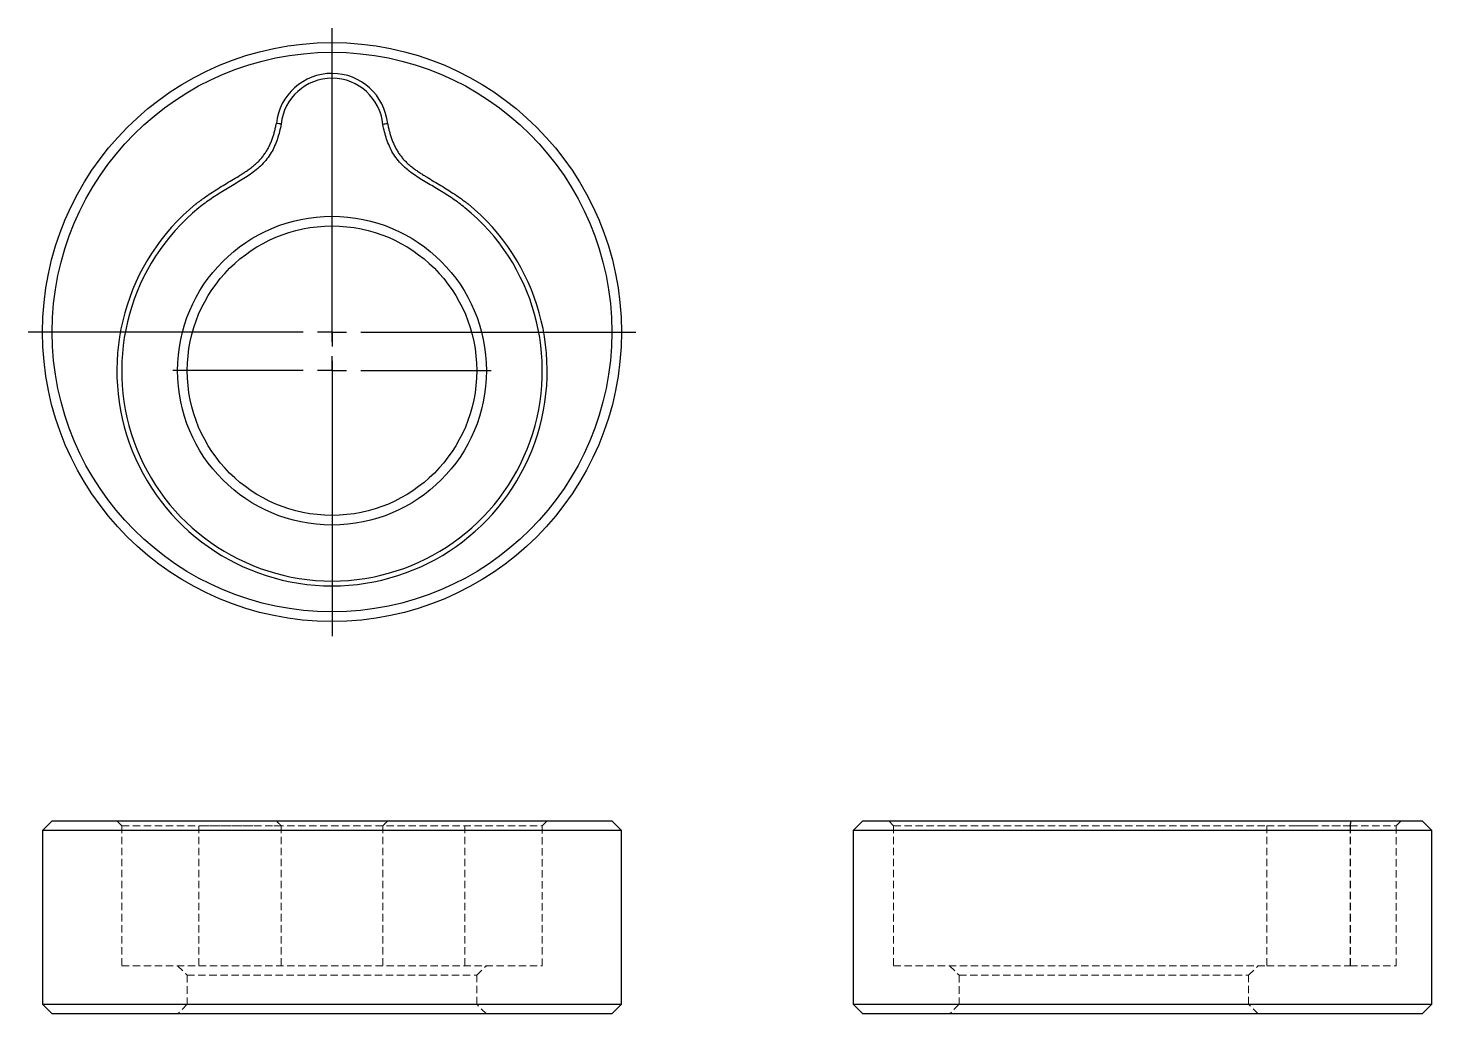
# Model space of a CAD drawing. Header units: millimetres. Extents: x 30 to 273, y 40 to 210.
import ezdxf

# ---------------------------------------------------------------- set-up
doc = ezdxf.new("R2010")
doc.units = ezdxf.units.MM
doc.linetypes.add('HIDDEN', pattern=[1.905, 1.27, -0.635])
doc.layers.add('10', color=7, linetype='Continuous')

# ---------------------------------------------------------------- blocks, each defined once
blk = doc.blocks.new('SW_CENTERMARKSYMBOL_0')
at = {"layer": '10', "color": 0}
for p, q in [((0, 5), (0, 27.5)), ((0, 0), (0, 2.5)), ((-5, 0), (-27.5, 0)), ((0, 0), (-2.5, 0)), ((0, 0), (0, -2.5)), ((0, 0), (2.5, 0)), ((5, 0), (27.5, 0)), ((0, -5), (0, -27.5))]:
    blk.add_line(p, q, dxfattribs=at)
blk = doc.blocks.new('SW_CENTERMARKSYMBOL_1')
at = {"layer": '10', "color": 0}
for p, q in [((0, 5), (0, 52.5)), ((0, 0), (0, 2.5)), ((-5, 0), (-52.5, 0)), ((0, 0), (-2.5, 0)), ((0, 0), (0, -2.5)), ((0, 0), (2.5, 0)), ((5, 0), (52.5, 0)), ((0, -5), (0, -52.5))]:
    blk.add_line(p, q, dxfattribs=at)

msp = doc.modelspace()

# ---------------------------------------------------------------- linework, layer by layer
at = {"color": 7, "linetype": 'Continuous', "lineweight": 25}
for p, q in [((34.67, 73.56), (33, 71.9)), ((34.67, 73.56), (83, 73.56)), ((83, 73.56), (131.33, 73.56)), ((133, 71.9), (131.33, 73.56)), ((174.67, 73.56), (173, 71.9)), ((174.67, 73.56), (271.33, 73.56)), ((273, 71.9), (271.33, 73.56)), ((33, 71.9), (33, 41.9)), ((83, 71.9), (33, 71.9)), ((133, 71.9), (83, 71.9)), ((133, 41.9), (133, 71.9)), ((173, 71.9), (173, 41.9)), ((273, 71.9), (173, 71.9)), ((273, 41.9), (273, 71.9)), ((33, 41.9), (34.67, 40.23)), ((33, 41.9), (133, 41.9)), ((131.33, 40.23), (133, 41.9)), ((173, 41.9), (174.67, 40.23)), ((173, 41.9), (273, 41.9)), ((271.33, 40.23), (273, 41.9)), ((131.33, 40.23), (34.67, 40.23)), ((271.33, 40.23), (174.67, 40.23))]:
    msp.add_line(p, q, dxfattribs=at)
at = {"color": 7, "linetype": 'HIDDEN', "lineweight": 18}
for p, q in [((45.83, 73.56), (46.67, 72.73)), ((119.33, 72.73), (120.17, 73.56)), ((179.17, 73.56), (180, 72.73)), ((266.83, 72.73), (267.67, 73.56)), ((46.67, 72.73), (119.33, 72.73)), ((46.67, 72.73), (46.67, 48.56)), ((60.02, 72.73), (60.02, 48.56)), ((74.21, 72.73), (74.21, 48.56)), ((91.79, 72.73), (91.79, 48.56)), ((105.97, 72.73), (105.97, 48.56)), ((119.33, 48.56), (119.33, 72.73)), ((180, 72.73), (180, 48.56)), ((244.48, 72.73), (244.48, 48.56)), ((244.48, 72.73), (244.48, 48.56)), ((245.14, 72.73), (244.48, 72.73)), ((258.86, 72.73), (266.83, 72.73)), ((258.86, 72.73), (258.86, 48.56)), ((258.91, 72.73), (258.91, 48.56)), ((266.83, 48.56), (266.83, 72.73)), ((46.67, 48.56), (119.33, 48.56)), ((56.33, 48.56), (58, 46.9)), ((108, 46.9), (109.67, 48.56)), ((180, 48.56), (244.48, 48.56)), ((189.67, 48.56), (191.33, 46.9)), ((241.33, 46.9), (243, 48.56)), ((258.86, 48.56), (266.83, 48.56)), ((58, 46.9), (108, 46.9)), ((58, 46.9), (58, 41.9)), ((108, 41.9), (108, 46.9)), ((191.33, 46.9), (241.33, 46.9)), ((191.33, 46.9), (191.33, 41.9)), ((241.33, 41.9), (241.33, 46.9)), ((58, 41.9), (56.33, 40.23)), ((109.67, 40.23), (108, 41.9)), ((191.33, 41.9), (189.67, 40.23)), ((243, 40.23), (241.33, 41.9))]:
    msp.add_line(p, q, dxfattribs=at)
at = {"color": 7, "linetype": 'HIDDEN', "lineweight": 18, "flags": 128}
msp.add_lwpolyline([(180, 72.73), (180, 72.73), (180.06, 72.73), (180.24, 72.73), (180.53, 72.73), (180.95, 72.73), (181.47, 72.73), (182.12, 72.73), (182.87, 72.73), (183.73, 72.73), (184.7, 72.73), (185.77, 72.73), (186.95, 72.73), (188.21, 72.73), (189.57, 72.73), (191.02, 72.73), (192.55, 72.73), (194.16, 72.73), (195.84, 72.73), (197.59, 72.73), (199.39, 72.73), (201.26, 72.73), (203.17, 72.73), (205.12, 72.73), (207.12, 72.73), (209.14, 72.73), (211.18, 72.73), (213.25, 72.73), (215.32, 72.73), (217.39, 72.73), (219.47, 72.73), (221.53, 72.73), (223.57, 72.73), (225.6, 72.73), (227.59, 72.73), (229.54, 72.73), (231.45, 72.73), (233.31, 72.73), (235.12, 72.73), (236.87, 72.73), (238.54, 72.73), (240.15, 72.73), (241.68, 72.73), (243.12, 72.73), (244.48, 72.73)], dxfattribs=at)
at = {"color": 7, "linetype": 'Continuous', "lineweight": 25}
for centre, radius in [((83, 158), 50), ((83, 158), 48.33), ((83, 151.33), 26.67), ((83, 151.33), 25)]:
    msp.add_circle(centre, radius, dxfattribs=at)
for centre, radius, start, end in [((83, 193), 9.67, 5.8067, 173.8773), ((83, 193), 8.83, 5.585, 174.0801), ((83, 151.33), 37.17, 129.2229, 50.7948), ((83, 151.33), 36.33, 129.2364, 50.7805)]:
    msp.add_arc(centre, radius, start, end, dxfattribs=at)
for points, knots in [([(59.5, 180.13), (59.5, 180.13), (59.5, 180.13), (59.51, 180.14), (59.52, 180.14), (59.55, 180.16), (59.57, 180.18), (59.62, 180.22), (59.64, 180.24), (59.71, 180.29), (59.75, 180.33), (59.89, 180.43), (59.99, 180.5), (60.18, 180.64), (60.27, 180.71), (60.55, 180.92), (60.74, 181.06), (61.31, 181.47), (61.7, 181.73), (62.48, 182.25), (62.88, 182.51), (63.67, 183.01), (64.08, 183.25), (64.88, 183.74), (65.28, 183.98), (66.09, 184.46), (66.5, 184.7), (67.1, 185.07), (67.29, 185.19), (67.69, 185.45), (67.89, 185.57), (68.28, 185.84), (68.47, 185.97), (68.76, 186.18), (68.85, 186.25), (69.04, 186.39), (69.13, 186.46), (69.41, 186.68), (69.59, 186.83), (69.94, 187.14), (70.11, 187.3), (70.44, 187.63), (70.6, 187.8), (70.83, 188.06), (70.9, 188.15), (71.05, 188.33), (71.12, 188.43), (71.26, 188.62), (71.33, 188.71), (71.47, 188.91), (71.53, 189), (71.66, 189.2), (71.72, 189.3), (71.84, 189.5), (71.9, 189.61), (72.06, 189.91), (72.17, 190.12), (72.37, 190.55), (72.46, 190.76), (72.59, 191.09), (72.63, 191.2), (72.71, 191.42), (72.75, 191.53), (72.82, 191.75), (72.86, 191.86), (72.93, 192.09), (72.96, 192.2), (73.02, 192.43), (73.05, 192.54), (73.11, 192.77), (73.14, 192.88), (73.2, 193.11), (73.22, 193.23), (73.27, 193.46), (73.3, 193.57), (73.33, 193.74), (73.34, 193.8), (73.36, 193.89), (73.37, 193.92), (73.38, 193.97), (73.38, 194), (73.39, 194.03)], [0.02736046, 0.02736046, 0.02736046, 0.02736046, 0.02736646, 0.02736646, 0.02737965, 0.02737965, 0.02743241, 0.02743241, 0.02748517, 0.02748517, 0.02759069, 0.02759069, 0.02780173, 0.02780173, 0.02801278, 0.02801278, 0.02843486, 0.02843486, 0.02927903, 0.02927903, 0.03012321, 0.03012321, 0.03096738, 0.03096738, 0.03181155, 0.03181155, 0.03265572, 0.03265572, 0.03307781, 0.03307781, 0.03349989, 0.03349989, 0.03392198, 0.03392198, 0.03413302, 0.03413302, 0.03434407, 0.03434407, 0.03476615, 0.03476615, 0.03518824, 0.03518824, 0.03561033, 0.03561033, 0.03582137, 0.03582137, 0.03603241, 0.03603241, 0.03624345, 0.03624345, 0.0364545, 0.0364545, 0.03666554, 0.03666554, 0.03687658, 0.03687658, 0.03729867, 0.03729867, 0.03772076, 0.03772076, 0.0379318, 0.0379318, 0.03814284, 0.03814284, 0.03835388, 0.03835388, 0.03856493, 0.03856493, 0.03877597, 0.03877597, 0.03898701, 0.03898701, 0.03919806, 0.03919806, 0.0394091, 0.0394091, 0.03951462, 0.03951462, 0.03956738, 0.03956738, 0.03962012, 0.03962012, 0.03962012, 0.03962012]), ([(74.21, 193.91), (74.2, 193.91), (74.16, 193.92), (74.09, 193.93), (74.05, 193.93), (74.03, 193.94), (74.02, 193.94), (74.01, 193.94), (74.01, 193.94), (73.98, 193.94), (73.93, 193.95), (73.87, 193.96), (73.84, 193.97), (73.82, 193.97), (73.81, 193.97), (73.8, 193.97), (73.68, 193.99), (73.54, 194.01), (73.39, 194.03)], [0, 0, 0, 0, 0.125, 0.1875, 0.21875, 0.234375, 0.242187, 0.242187, 0.25, 0.25, 0.375, 0.4375, 0.46875, 0.484375, 0.484375, 0.5, 0.5, 1, 1, 1, 1]), ([(74.21, 193.91), (74.13, 193.48), (74.04, 193.05), (73.83, 192.2), (73.71, 191.77), (73.29, 190.52), (72.94, 189.73), (72.28, 188.61), (72.03, 188.24), (71.49, 187.55), (71.2, 187.22), (70.27, 186.28), (69.59, 185.74), (68.15, 184.73), (67.4, 184.27), (65.89, 183.36), (65.13, 182.92), (63.63, 182), (62.88, 181.53), (61.43, 180.54), (60.71, 180.02), (60.02, 179.48)], [0, 0, 0, 0, 0.0625, 0.0625, 0.125, 0.125, 0.25, 0.25, 0.3125, 0.3125, 0.375, 0.375, 0.5, 0.5, 0.625, 0.625, 0.75, 0.75, 0.875, 0.875, 1, 1, 1, 1]), ([(105.97, 179.48), (105.28, 180.02), (104.57, 180.54), (103.12, 181.52), (102.38, 181.99), (100.88, 182.9), (100.13, 183.34), (98.62, 184.24), (97.87, 184.7), (96.43, 185.7), (95.74, 186.25), (94.51, 187.48), (93.97, 188.16), (93.3, 189.3), (93.1, 189.69), (92.74, 190.49), (92.58, 190.9), (92.3, 191.73), (92.18, 192.15), (91.97, 193), (91.87, 193.43), (91.79, 193.86)], [0, 0, 0, 0, 0.125, 0.125, 0.25, 0.25, 0.375, 0.375, 0.5, 0.5, 0.625, 0.625, 0.75, 0.75, 0.8125, 0.8125, 0.875, 0.875, 0.9375, 0.9375, 1, 1, 1, 1]), ([(92.62, 193.98), (92.62, 193.95), (92.63, 193.92), (92.64, 193.87), (92.64, 193.84), (92.66, 193.75), (92.67, 193.69), (92.71, 193.52), (92.73, 193.41), (92.78, 193.18), (92.81, 193.06), (92.86, 192.84), (92.89, 192.72), (92.95, 192.5), (92.98, 192.38), (93.05, 192.16), (93.08, 192.04), (93.15, 191.82), (93.19, 191.71), (93.26, 191.49), (93.3, 191.37), (93.38, 191.16), (93.42, 191.05), (93.55, 190.72), (93.64, 190.51), (93.84, 190.09), (93.94, 189.88), (94.11, 189.57), (94.17, 189.47), (94.29, 189.27), (94.35, 189.17), (94.48, 188.97), (94.54, 188.87), (94.68, 188.68), (94.74, 188.58), (94.89, 188.4), (94.96, 188.3), (95.11, 188.12), (95.18, 188.03), (95.41, 187.77), (95.57, 187.6), (95.9, 187.27), (96.07, 187.11), (96.42, 186.81), (96.6, 186.66), (96.87, 186.44), (96.97, 186.37), (97.15, 186.23), (97.25, 186.16), (97.54, 185.95), (97.73, 185.82), (98.12, 185.55), (98.31, 185.43), (98.71, 185.17), (98.91, 185.05), (99.51, 184.68), (99.91, 184.44), (100.71, 183.96), (101.12, 183.73), (101.92, 183.24), (102.32, 183), (103.12, 182.5), (103.51, 182.25), (104.29, 181.73), (104.68, 181.47), (105.25, 181.06), (105.44, 180.93), (105.72, 180.72), (105.82, 180.65), (106, 180.51), (106.1, 180.44), (106.24, 180.33), (106.28, 180.3), (106.35, 180.24), (106.38, 180.22), (106.41, 180.2), (106.42, 180.19), (106.44, 180.17), (106.46, 180.16), (106.47, 180.15), (106.48, 180.14), (106.49, 180.14), (106.49, 180.14), (106.49, 180.13)], [0.02726456, 0.02726456, 0.02726456, 0.02726456, 0.02731533, 0.02731533, 0.02736795, 0.02736795, 0.02747321, 0.02747321, 0.02768371, 0.02768371, 0.02789421, 0.02789421, 0.02810472, 0.02810472, 0.02831522, 0.02831522, 0.02852573, 0.02852573, 0.02873623, 0.02873623, 0.02894674, 0.02894674, 0.02915724, 0.02915724, 0.02957825, 0.02957825, 0.02999926, 0.02999926, 0.03020976, 0.03020976, 0.03042027, 0.03042027, 0.03063077, 0.03063077, 0.03084128, 0.03084128, 0.03105178, 0.03105178, 0.03126228, 0.03126228, 0.03168329, 0.03168329, 0.0321043, 0.0321043, 0.03252531, 0.03252531, 0.03273581, 0.03273581, 0.03294632, 0.03294632, 0.03336733, 0.03336733, 0.03378834, 0.03378834, 0.03420935, 0.03420935, 0.03505136, 0.03505136, 0.03589338, 0.03589338, 0.0367354, 0.0367354, 0.03757741, 0.03757741, 0.03841943, 0.03841943, 0.03884044, 0.03884044, 0.03905095, 0.03905095, 0.03926145, 0.03926145, 0.0393667, 0.0393667, 0.03941933, 0.03941933, 0.03944564, 0.03944564, 0.03947195, 0.03947195, 0.03948511, 0.03948511, 0.03949109, 0.03949109, 0.03949109, 0.03949109])]:
    msp.add_open_spline(points, degree=3, knots=knots, dxfattribs=at)
msp.add_open_spline([(92.62, 193.98), (92.34, 193.94), (92.07, 193.9), (91.79, 193.86)], degree=3, dxfattribs=at)
at = {"color": 7, "linetype": 'HIDDEN', "lineweight": 18}
for points, knots in [([(74.21, 72.73), (74.2, 72.75), (74.16, 72.78), (74.09, 72.85), (74.05, 72.89), (74.03, 72.92), (74.02, 72.92), (74.01, 72.93), (74.01, 72.94), (73.98, 72.97), (73.93, 73.01), (73.87, 73.08), (73.84, 73.11), (73.82, 73.13), (73.81, 73.14), (73.8, 73.14), (73.68, 73.27), (73.54, 73.41), (73.39, 73.56)], [0, 0, 0, 0, 0.125, 0.1875, 0.21875, 0.234375, 0.242187, 0.242187, 0.25, 0.25, 0.375, 0.4375, 0.46875, 0.484375, 0.484375, 0.5, 0.5, 1, 1, 1, 1]), ([(258.91, 72.73), (258.91, 72.75), (258.92, 72.78), (258.93, 72.85), (258.93, 72.89), (258.94, 72.92), (258.94, 72.92), (258.94, 72.93), (258.94, 72.94), (258.94, 72.97), (258.95, 73.01), (258.96, 73.08), (258.97, 73.11), (258.97, 73.13), (258.97, 73.14), (258.97, 73.14), (258.99, 73.27), (259.01, 73.41), (259.03, 73.56)], [0, 0, 0, 0, 0.125, 0.1875, 0.21875, 0.234375, 0.242187, 0.242187, 0.25, 0.25, 0.375, 0.4375, 0.46875, 0.484375, 0.484375, 0.5, 0.5, 1, 1, 1, 1]), ([(69.38, 72.73), (69.13, 72.73), (68.21, 72.73), (66.46, 72.73), (64.25, 72.73), (62.07, 72.73), (60.7, 72.73), (60.02, 72.73)], [0, 0, 0, 0, 0.083579, 0.312709, 0.541965, 0.771019, 1, 1, 1, 1]), ([(74.21, 72.73), (74.05, 72.73), (73.73, 72.73), (73.02, 72.73), (72.31, 72.73), (71.87, 72.73), (71.66, 72.73)], [0, 0, 0, 0, 0.351815, 0.677517, 0.846176, 1, 1, 1, 1]), ([(244.48, 72.73), (245.02, 72.73), (245.54, 72.73), (246.52, 72.73), (246.99, 72.73), (247.9, 72.73), (248.34, 72.73), (249.24, 72.73), (249.7, 72.73), (250.7, 72.73), (251.25, 72.73), (252.48, 72.73), (253.16, 72.73), (254.3, 72.73), (254.69, 72.73), (255.49, 72.73), (255.9, 72.73), (256.73, 72.73), (257.15, 72.73), (258, 72.73), (258.43, 72.73), (258.86, 72.73)], [0, 0, 0, 0, 0.125, 0.125, 0.25, 0.25, 0.375, 0.375, 0.5, 0.5, 0.625, 0.625, 0.75, 0.75, 0.8125, 0.8125, 0.875, 0.875, 0.9375, 0.9375, 1, 1, 1, 1]), ([(252.79, 72.73), (252.76, 72.73), (252.2, 72.73), (251.25, 72.73), (249.94, 72.73), (249, 72.73), (248.41, 72.73), (248.27, 72.73)], [0, 0, 0, 0, 0.0165695, 0.2780805, 0.5459626, 0.8883505, 1, 1, 1, 1]), ([(258.91, 72.73), (258.13, 72.73), (256.98, 72.73), (255.9, 72.73), (255.55, 72.73)], [0, 0, 0, 0, 0.6712217, 1, 1, 1, 1]), ([(244.48, 48.56), (244.83, 48.56), (245.51, 48.56), (246.68, 48.56), (247.93, 48.56), (249.23, 48.56), (250.49, 48.56), (251.89, 48.56), (253.31, 48.56), (254.7, 48.56), (255.89, 48.56), (257.24, 48.56), (258.33, 48.56), (258.86, 48.56)], [0.0001491, 0.0001491, 0.0001491, 0.0001491, 0.0626092, 0.1250694, 0.2499896, 0.3749099, 0.4998302, 0.6247504, 0.7496707, 0.8121309, 0.874591, 0.9370511, 0.9995113, 0.9995113, 0.9995113, 0.9995113])]:
    msp.add_open_spline(points, degree=3, knots=knots, dxfattribs=at)
for points in [[(92.62, 73.56), (92.34, 73.29), (92.07, 73.01), (91.79, 72.73)], [(258.98, 73.56), (258.94, 73.29), (258.9, 73.01), (258.86, 72.73)]]:
    msp.add_open_spline(points, degree=3, dxfattribs=at)

# ---------------------------------------------------------------- block references
at = {"layer": '10'}
for name, p in [('SW_CENTERMARKSYMBOL_1', (83, 158)), ('SW_CENTERMARKSYMBOL_0', (83, 151.33))]:
    msp.add_blockref(name, p, dxfattribs=at)

doc.saveas('drawing.dxf')
